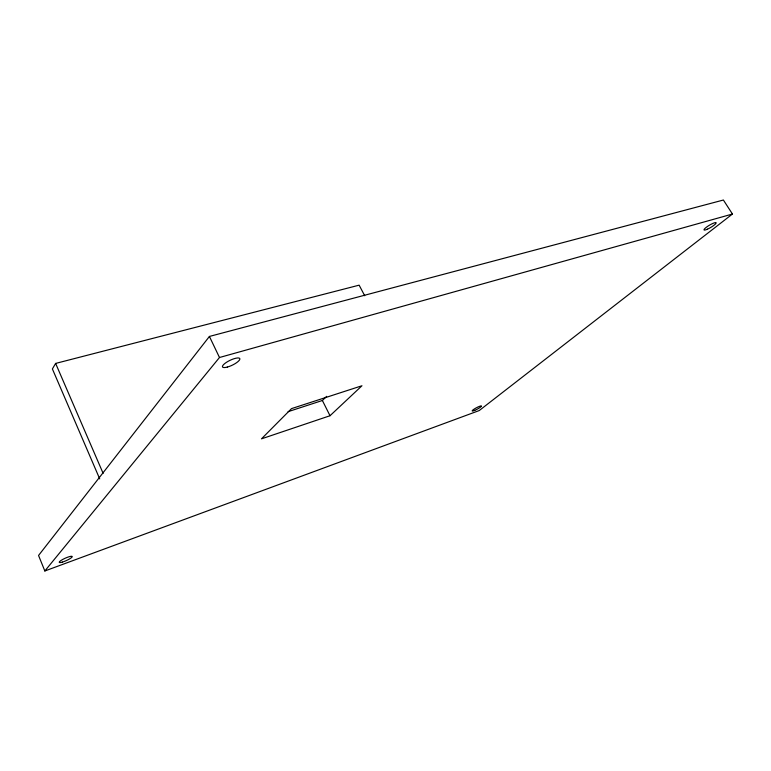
<?xml version="1.0" encoding="UTF-8"?>
<svg xmlns="http://www.w3.org/2000/svg" width="771" height="771" viewBox="0 0 771 771"><rect width="100%" height="100%" fill="white"/><g stroke="black" fill="none" stroke-linecap="round" stroke-linejoin="round"><path stroke-width="1.16" d="M364.722 295.756L359.132 285.164L55.628 363.42L52.389 368.933L99.71 478.878M209.413 336.445L38.55 555.467L44.843 570.974L479.225 410.558L732.45 214.03L723.391 200.026L209.413 336.445L219.484 357.503L44.843 570.974M288.094 411.666L322.384 400.496L326.634 396.361M330.017 415.733L361.956 385.76L291.525 408.611L261.475 438.844L330.017 415.733L322.384 400.496M219.484 357.503L732.45 214.03M55.628 363.42L103.121 473.346M474.763 410.365A5.291 0.819 -28 0 0 481.49 405.999A5.291 0.819 -28 0 0 474.204 409.054A5.291 0.819 -28 0 0 474.763 410.365M707.421 229.189A7.064 1.301 -30.7 0 0 716.163 222.761A7.064 1.301 -30.7 0 0 706.622 227.05A7.064 1.301 -30.7 0 0 707.421 229.189M227.3 367.073A9.589 2.67 -25.7 0 0 239.868 358.775A9.589 2.67 -25.7 0 0 226.346 362.399A9.589 2.67 -25.7 0 0 227.3 367.073M62.374 562.107A7.132 1.32 -24.2 0 0 72.262 556.623A7.132 1.32 -24.2 0 0 62.586 559.515A7.132 1.32 -24.2 0 0 62.374 562.107"/></g></svg>
